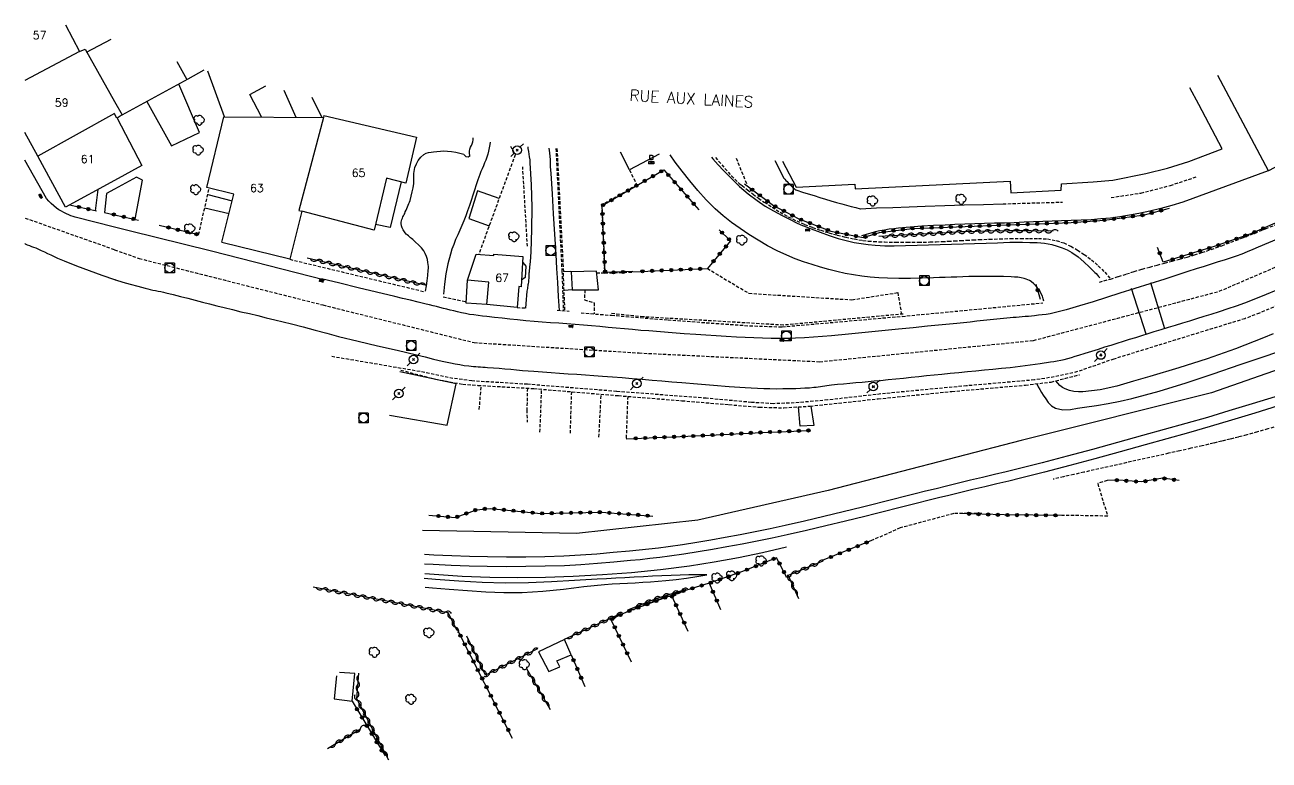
# Model space of a CAD drawing. Header units: millimetres. Extents: x 254999 to 256000, y 142999 to 144000.
# Drawn here: x 255000 to 255194.3, y 143001.5 to 143116.4 of the extents above; entities that cross this region are included whole.
import ezdxf
from ezdxf.enums import TextEntityAlignment as Align

# ---------------------------------------------------------------- set-up
doc = ezdxf.new("R2010")
doc.units = ezdxf.units.MM
doc.linetypes.add('DASHED', pattern=[0.75, 0.5, -0.25])
doc.layers.get('0').update_dxf_attribs({"linetype": 'CONTINUOUS'})
for name, color, linetype in [('W0001', 6, 'DASHED'), ('W0014', 7, 'CONTINUOUS'), ('W0017', 7, 'CONTINUOUS'), ('W0020', 2, 'CONTINUOUS'), ('W0101', 7, 'CONTINUOUS'), ('W0104', 1, 'CONTINUOUS'), ('W0105', 7, 'CONTINUOUS'), ('W0112', 1, 'DASHED'), ('W0211', 2, 'CONTINUOUS'), ('W0214', 2, 'CONTINUOUS'), ('W0300', 7, 'CONTINUOUS'), ('W0310', 3, 'CONTINUOUS'), ('W0323', 7, 'CONTINUOUS'), ('W0333', 7, 'CONTINUOUS'), ('W0401', 7, 'CONTINUOUS'), ('W0420', 7, 'CONTINUOUS'), ('W0438', 7, 'CONTINUOUS'), ('W0473', 7, 'CONTINUOUS'), ('W0700', 7, 'CONTINUOUS'), ('W0989', 7, 'CONTINUOUS'), ('W0991', 7, 'CONTINUOUS'), ('W1102', 7, 'CONTINUOUS')]:
    doc.layers.add(name, color=color, linetype=linetype)
doc.styles.get("Standard").update_dxf_attribs({"font": 'romans.shx', "width": 0.85})

# ---------------------------------------------------------------- blocks, each defined once
blk = doc.blocks.new('T401')
for p, q in [((-0.3, 0.3), (0, 0.3)), ((-0.3, -0.25), (-0.3, 0.3)), ((-0.3, 0.15), (0, 0.15)), ((-0.3, 0), (0, 0)), ((0, 0.3), (0, -0.25)), ((-0.3, -0.15), (0, -0.15)), ((-0.3, -0.25), (-0.3, -0.3)), ((-0.3, -0.3), (0, -0.3)), ((0, -0.3), (0, -0.25))]:
    blk.add_line(p, q)
blk = doc.blocks.new('T420')
for p, q in [((0.75, 0.75), (-0.75, 0.75)), ((-0.75, 0.75), (-0.75, -0.75)), ((0.75, 0.75), (0.75, -0.75)), ((0.75, -0.75), (-0.75, -0.75))]:
    blk.add_line(p, q)
blk.add_ellipse((0, 0), major_axis=(-0.53, 0.53), ratio=1, start_param=3.926991, end_param=10.210176)
blk = doc.blocks.new('T473')
for p, q in [((-0.166667, 0.166667), (0.166667, -0.166667)), ((-0.166667, -0.166667), (0.166667, 0.166667)), ((0.500001, 0.500001), (1.000002, 1.000002)), ((-1.000002, -1.000002), (-0.500001, -0.500001))]:
    blk.add_line(p, q)
blk.add_ellipse((0, 0), major_axis=(0.471405, 0.471405), ratio=1, start_param=5.4977871438, end_param=11.780972451)
blk = doc.blocks.new('T300')
for p, q in [((-0.8, 0.51), (-0.86, 0.34)), ((-0.86, 0.34), (-0.86, 0.17)), ((-0.86, 0.17), (-0.74, 0.06)), ((-0.69, 0.63), (-0.8, 0.51)), ((-0.8, -0.06), (-0.74, 0.06)), ((-0.74, 0.06), (-0.69, 0.11)), ((-0.57, 0.69), (-0.69, 0.63)), ((-0.46, 0.69), (-0.57, 0.69)), ((-0.29, 0.63), (-0.46, 0.69)), ((-0.29, 0.63), (-0.17, 0.74)), ((-0.23, 0.57), (-0.29, 0.63)), ((-0.17, 0.74), (-0.06, 0.8)), ((-0.06, 0.8), (0.06, 0.8)), ((0.06, 0.8), (0.23, 0.74)), ((0.23, 0.74), (0.34, 0.63)), ((0.34, 0.63), (0.4, 0.51)), ((0.46, 0.46), (0.34, 0.46)), ((0.4, 0.51), (0.4, 0.46)), ((0.57, 0.4), (0.46, 0.46)), ((0.57, 0.4), (0.69, 0.29)), ((0.69, 0.29), (0.74, 0.17)), ((0.74, 0.06), (0.69, -0.17)), ((0.74, 0.17), (0.74, 0.06)), ((-0.8, -0.17), (-0.8, -0.06)), ((-0.8, -0.23), (-0.8, -0.17)), ((-0.74, -0.34), (-0.8, -0.23)), ((-0.69, -0.4), (-0.74, -0.34)), ((-0.51, -0.46), (-0.69, -0.4)), ((-0.4, -0.46), (-0.51, -0.46)), ((-0.4, -0.46), (-0.34, -0.46)), ((-0.34, -0.46), (-0.34, -0.4)), ((-0.34, -0.51), (-0.34, -0.46)), ((-0.29, -0.63), (-0.34, -0.51)), ((-0.17, -0.74), (-0.29, -0.63)), ((-0.06, -0.8), (-0.17, -0.74)), ((0.06, -0.8), (-0.06, -0.8)), ((0.17, -0.74), (0.06, -0.8)), ((0.23, -0.69), (0.17, -0.74)), ((0.29, -0.46), (0.23, -0.46)), ((0.29, -0.63), (0.23, -0.69)), ((0.46, -0.4), (0.29, -0.46)), ((0.34, -0.51), (0.29, -0.63)), ((0.34, -0.51), (0.34, -0.46)), ((0.57, -0.34), (0.46, -0.4)), ((0.63, -0.29), (0.57, -0.34)), ((0.69, -0.17), (0.63, -0.29))]:
    blk.add_line(p, q)
blk = doc.blocks.new('T438')
for p, q in [((-0.4, 0.2), (0.4, 0.2)), ((-0.4, -0.2), (-0.4, 0.2)), ((0.15, 1.1), (-0.3, 1.1)), ((-0.3, 1.1), (-0.3, 0.5)), ((-0.3, 0.5), (0.15, 0.5)), ((0.3, 0.65), (0.3, 0.95)), ((0.4, 0.2), (0.4, -0.2))]:
    blk.add_line(p, q)
at = {"flags": 128}
for points in [[(-0.4, -0.2), (0.4, 0.2)], [(0.4, -0.2), (-0.4, -0.2)]]:
    blk.add_lwpolyline(points, dxfattribs=at)
for centre, major_axis, start_param, end_param in [((0.15, 0.95), (0.106, -0.106), 0.785398, 2.356194), ((0.15, 0.65), (0.106, 0.106), 3.926991, 5.497787)]:
    blk.add_ellipse(centre, major_axis=major_axis, ratio=1, start_param=start_param, end_param=end_param)
blk = doc.blocks.new('t310o')
at = {"color": 0, "linetype": 'Continuous'}
for centre, start, end in [((-0.5, 0.38), 216.8699, 323.1304), ((0.5, -0.37), 36.8699, 143.1303)]:
    blk.add_arc(centre, 0.625, start, end, dxfattribs=at)
blk = doc.blocks.new('t323o')
at = {"color": 0, "linetype": 'Continuous'}
for radius in [0.25, 0.15]:
    blk.add_circle((0, 0), radius, dxfattribs=at)

msp = doc.modelspace()

# ---------------------------------------------------------------- linework, layer by layer
at = {"layer": 'W0001'}
for points in [[(255014, 143081.27), (255017.84, 143079.91), (255046.55, 143072.65), (255070.17, 143066.77), (255095.92, 143065.15), (255124.13, 143063.78), (255157.52, 143067.1), (255186.56, 143074.79), (255216.7, 143087.74), (255239.77, 143097.88)], [(255014, 143081.27), (255000, 143086.21)]]:
    msp.add_lwpolyline(points, dxfattribs=at)
at = {"layer": 'W0014'}
for points in [[(255236.61, 143100.23), (255225.03, 143095.36), (255214.53, 143090.96), (255201.33, 143085.3), (255192.65, 143081.67)], [(255003.37, 143089.27), (255000, 143095.26)], [(255007.86, 143086.37), (255007.52, 143086.47), (255007.17, 143086.6), (255006.84, 143086.73), (255006.5, 143086.88), (255006.1, 143087.08), (255005.7, 143087.3), (255005.31, 143087.53), (255004.93, 143087.79), (255004.51, 143088.12), (255004.11, 143088.48), (255003.73, 143088.86), (255003.37, 143089.27)], [(255014, 143084.82), (255007.87, 143086.37)], [(255046.85, 143076.52), (255029.16, 143081.05), (255016.28, 143084.24), (255014, 143084.82)], [(255000, 143082.23), (255000.04, 143082.21), (255000.37, 143082.06), (255000.7, 143081.93), (255001.03, 143081.8), (255001.36, 143081.68), (255001.69, 143081.55), (255002.02, 143081.42), (255002.53, 143081.18), (255003.04, 143080.94), (255003.55, 143080.7), (255004.06, 143080.46), (255004.57, 143080.22), (255005.08, 143079.98), (255005.6, 143079.75), (255006.12, 143079.53), (255008.07, 143078.75), (255010.03, 143078.01), (255012.01, 143077.31), (255014, 143076.64)], [(255192.65, 143081.67), (255191.79, 143081.3), (255190.92, 143080.94), (255190.05, 143080.6), (255189.17, 143080.27), (255188.25, 143079.96), (255187.32, 143079.66), (255186.38, 143079.37), (255185.45, 143079.08), (255184.19, 143078.67), (255182.92, 143078.27), (255181.65, 143077.86), (255180.38, 143077.45), (255178.04, 143076.7), (255175.7, 143075.96), (255173.35, 143075.21), (255171.01, 143074.47), (255168.92, 143073.82), (255166.83, 143073.16), (255164.74, 143072.51), (255162.63, 143071.9), (255162.01, 143071.73), (255161.39, 143071.56), (255160.77, 143071.4), (255160.14, 143071.27), (255159.53, 143071.17), (255158.91, 143071.1), (255158.29, 143071.03), (255157.68, 143070.97), (255157.2, 143070.92), (255156.73, 143070.87), (255156.25, 143070.83), (255155.78, 143070.79), (255155.3, 143070.75), (255154.83, 143070.71), (255154.35, 143070.67), (255153.88, 143070.62), (255152.84, 143070.52), (255151.8, 143070.41), (255150.75, 143070.31), (255149.71, 143070.2), (255148.67, 143070.09), (255147.63, 143069.98), (255146.59, 143069.87), (255145.55, 143069.77), (255143.27, 143069.54), (255141, 143069.31), (255138.72, 143069.09), (255136.45, 143068.87), (255133.84, 143068.61), (255131.23, 143068.34), (255128.62, 143068.08), (255126.01, 143067.85), (255124.6, 143067.73), (255123.18, 143067.61), (255121.77, 143067.52), (255120.35, 143067.45), (255119.4, 143067.42), (255118.46, 143067.41), (255117.51, 143067.41), (255116.56, 143067.42), (255115.21, 143067.45), (255113.85, 143067.5), (255112.49, 143067.56), (255111.13, 143067.62), (255109.54, 143067.71), (255107.95, 143067.8), (255106.37, 143067.91), (255104.78, 143068.02), (255102.95, 143068.15), (255101.12, 143068.29), (255099.29, 143068.43), (255097.46, 143068.58), (255096.18, 143068.68), (255094.9, 143068.8), (255093.63, 143068.91), (255092.35, 143069.03), (255091.08, 143069.15), (255089.8, 143069.26), (255088.52, 143069.37), (255087.25, 143069.48), (255085.96, 143069.59), (255084.67, 143069.69), (255083.38, 143069.78), (255082.1, 143069.88), (255080.81, 143069.97), (255079.52, 143070.08), (255078.23, 143070.18), (255076.95, 143070.3), (255075.74, 143070.43), (255074.54, 143070.56), (255073.34, 143070.7), (255072.14, 143070.85), (255071.46, 143070.92), (255070.78, 143071), (255070.1, 143071.08), (255069.42, 143071.18), (255068.81, 143071.3), (255068.2, 143071.44), (255067.59, 143071.58), (255066.98, 143071.72), (255066.44, 143071.85), (255065.9, 143071.98), (255065.37, 143072.12), (255064.83, 143072.25), (255064.29, 143072.39), (255063.75, 143072.52), (255063.21, 143072.66), (255062.67, 143072.79), (255061.45, 143073.08), (255060.23, 143073.38), (255059, 143073.67), (255057.78, 143073.97), (255054.91, 143074.66), (255052.05, 143075.35), (255049.18, 143076.04), (255046.31, 143076.73)], [(255014, 143076.64), (255014.04, 143076.63), (255014.07, 143076.61), (255014.11, 143076.6), (255014.15, 143076.59), (255015.3, 143076.23), (255016.46, 143075.89), (255017.62, 143075.57), (255018.78, 143075.27), (255019.19, 143075.17), (255019.59, 143075.07), (255020, 143074.98), (255020.41, 143074.9), (255020.81, 143074.81), (255021.22, 143074.73), (255021.63, 143074.64), (255022.03, 143074.55), (255023.17, 143074.27), (255024.31, 143073.99), (255025.45, 143073.7), (255026.58, 143073.4), (255027.72, 143073.11), (255028.85, 143072.82), (255029.99, 143072.53), (255031.12, 143072.24), (255032.44, 143071.92), (255033.75, 143071.6), (255035.07, 143071.29), (255036.39, 143070.98), (255037.7, 143070.66), (255039.02, 143070.35), (255040.33, 143070.02), (255041.65, 143069.69), (255043.49, 143069.22), (255045.32, 143068.73), (255047.16, 143068.24), (255048.99, 143067.73)], [(255048.99, 143067.73), (255052.03, 143067), (255055.08, 143066.28), (255058.13, 143065.56), (255061.18, 143064.84), (255062.51, 143064.52), (255063.84, 143064.19), (255065.16, 143063.87), (255066.5, 143063.59), (255067.2, 143063.45), (255067.91, 143063.33), (255068.61, 143063.21), (255069.32, 143063.12), (255069.69, 143063.08), (255070.06, 143063.05), (255070.42, 143063.02), (255070.79, 143063), (255071.16, 143062.98), (255071.53, 143062.95), (255071.89, 143062.93), (255072.26, 143062.9), (255073.17, 143062.83), (255074.07, 143062.75), (255074.98, 143062.67), (255075.89, 143062.59), (255076.79, 143062.51), (255077.7, 143062.43), (255078.61, 143062.35), (255079.51, 143062.28), (255080.85, 143062.18), (255082.19, 143062.09), (255083.52, 143062), (255084.86, 143061.91), (255086.2, 143061.82), (255087.54, 143061.73), (255088.87, 143061.64), (255090.21, 143061.54), (255091.76, 143061.42), (255093.31, 143061.29), (255094.85, 143061.16), (255096.4, 143061.03), (255097.95, 143060.9), (255099.5, 143060.77), (255101.04, 143060.64), (255102.59, 143060.51), (255105.07, 143060.31), (255107.54, 143060.11), (255110.02, 143059.92), (255112.5, 143059.76), (255113.46, 143059.7), (255114.42, 143059.64), (255115.39, 143059.6), (255116.35, 143059.57), (255117.37, 143059.56), (255118.39, 143059.57), (255119.41, 143059.59), (255120.43, 143059.62), (255121.13, 143059.65), (255121.83, 143059.68), (255122.54, 143059.72), (255123.24, 143059.78), (255123.58, 143059.82), (255123.92, 143059.86), (255124.26, 143059.91), (255124.6, 143059.96), (255124.94, 143060.01), (255125.28, 143060.06), (255125.62, 143060.11), (255125.96, 143060.15), (255126.91, 143060.26), (255127.87, 143060.35), (255128.83, 143060.44), (255129.79, 143060.52), (255130.75, 143060.6), (255131.7, 143060.69), (255132.66, 143060.77), (255133.62, 143060.86), (255134.82, 143060.98), (255136.02, 143061.11), (255137.22, 143061.23), (255138.41, 143061.36), (255139.61, 143061.49), (255140.81, 143061.62), (255142.01, 143061.74), (255143.21, 143061.86), (255144.54, 143062), (255145.87, 143062.12), (255147.21, 143062.24), (255148.54, 143062.37), (255149.87, 143062.49), (255151.2, 143062.62), (255152.54, 143062.76), (255153.87, 143062.9), (255155.45, 143063.09), (255157.02, 143063.29), (255158.6, 143063.51), (255160.17, 143063.75), (255160.71, 143063.83), (255161.25, 143063.92), (255161.79, 143064.02), (255162.33, 143064.14), (255162.9, 143064.29), (255163.47, 143064.45), (255164.04, 143064.63), (255164.61, 143064.81), (255165.63, 143065.12), (255166.65, 143065.44), (255167.67, 143065.76), (255168.69, 143066.08), (255169.65, 143066.38), (255170.61, 143066.68), (255171.58, 143066.98), (255172.54, 143067.28), (255173.5, 143067.58), (255174.46, 143067.88), (255175.43, 143068.18), (255176.39, 143068.48), (255177.5, 143068.82), (255178.62, 143069.17), (255179.73, 143069.51), (255180.84, 143069.85), (255181.96, 143070.19), (255183.07, 143070.53), (255184.18, 143070.88), (255185.29, 143071.23), (255186.61, 143071.65), (255187.92, 143072.07), (255189.24, 143072.5), (255190.54, 143072.97), (255193.31, 143074.05), (255196.06, 143075.2)]]:
    msp.add_lwpolyline(points, dxfattribs=at)
at = {"layer": 'W0017'}
for points in [[(255062.55, 143074.82), (255062.72, 143075.62), (255062.85, 143076.43), (255062.94, 143077.24), (255063.01, 143078.06), (255063.02, 143078.37), (255063.02, 143078.68), (255063.01, 143078.99), (255062.96, 143079.3), (255062.86, 143079.77), (255062.72, 143080.22), (255062.54, 143080.67), (255062.31, 143081.09), (255061.93, 143081.59), (255061.49, 143082.03), (255061.02, 143082.45), (255060.57, 143082.87), (255060.41, 143083.02), (255060.24, 143083.16), (255060.07, 143083.3), (255059.9, 143083.44), (255059.73, 143083.58), (255059.56, 143083.73), (255059.41, 143083.9), (255059.27, 143084.08), (255059.09, 143084.37), (255058.92, 143084.68), (255058.8, 143085.02), (255058.75, 143085.37), (255058.76, 143085.59), (255058.8, 143085.8), (255058.87, 143086.01), (255058.96, 143086.21), (255059.05, 143086.4), (255059.14, 143086.58), (255059.23, 143086.77), (255059.32, 143086.96), (255059.42, 143087.22), (255059.53, 143087.47), (255059.64, 143087.72), (255059.75, 143087.97), (255059.86, 143088.22), (255059.97, 143088.48), (255060.07, 143088.73), (255060.16, 143088.99), (255060.34, 143089.64), (255060.5, 143090.3), (255060.62, 143090.96), (255060.73, 143091.63), (255060.76, 143091.94), (255060.77, 143092.25), (255060.77, 143092.56), (255060.76, 143092.87), (255060.77, 143093.19), (255060.79, 143093.5), (255060.84, 143093.82), (255060.92, 143094.13), (255061.15, 143094.69), (255061.44, 143095.24), (255061.82, 143095.74), (255062.29, 143096.15), (255062.65, 143096.35), (255063.04, 143096.46), (255063.44, 143096.52), (255063.82, 143096.58), (255064.36, 143096.65), (255064.91, 143096.69), (255065.46, 143096.71), (255066, 143096.69), (255066.65, 143096.62), (255067.29, 143096.5), (255067.92, 143096.36), (255068.55, 143096.23), (255068.62, 143096.1), (255068.86, 143095.86), (255069.25, 143095.78), (255069.53, 143096), (255069.53, 143096.01), (255069.53, 143096.01), (255069.53, 143096.01), (255069.53, 143096.01), (255069.53, 143096.01), (255069.53, 143096.01), (255069.53, 143096.01), (255069.52, 143096.01), (255069.43, 143096.34), (255069.44, 143096.68), (255069.51, 143097), (255069.62, 143097.31), (255069.74, 143097.57), (255069.87, 143097.84), (255069.97, 143098.13), (255070.01, 143098.43), (255070, 143098.76)], [(255072.65, 143098.1), (255072.61, 143097.71), (255072.42, 143096.69), (255072.31, 143096.21), (255072.16, 143095.74), (255071.99, 143095.28), (255071.8, 143094.83), (255071.61, 143094.38), (255071.42, 143093.94), (255071.23, 143093.48), (255071.06, 143093.03), (255070.77, 143092.22), (255070.5, 143091.41), (255070.23, 143090.6), (255069.96, 143089.79), (255069.69, 143088.98), (255069.42, 143088.17), (255069.14, 143087.36), (255068.85, 143086.56), (255068.56, 143085.81), (255068.25, 143085.07), (255067.92, 143084.34), (255067.6, 143083.6), (255067.28, 143082.86), (255066.98, 143082.12), (255066.7, 143081.36), (255066.46, 143080.59), (255066.06, 143079.05), (255065.75, 143077.49), (255065.52, 143075.91), (255065.37, 143074.33)], [(255078.26, 143072.17), (255078.29, 143072.83), (255078.34, 143073.49), (255078.4, 143074.15), (255078.47, 143074.81), (255078.5, 143075.01), (255078.53, 143075.21), (255078.56, 143075.42), (255078.6, 143075.62), (255078.63, 143075.82), (255078.66, 143076.02), (255078.69, 143076.23), (255078.71, 143076.43), (255078.73, 143076.6), (255078.74, 143076.78), (255078.75, 143076.95), (255078.76, 143077.12), (255078.77, 143077.3), (255078.77, 143077.47), (255078.78, 143077.65), (255078.8, 143077.82), (255078.87, 143078.6), (255078.95, 143079.37), (255079.03, 143080.15), (255079.08, 143080.93), (255079.19, 143084.42), (255079.22, 143087.91), (255079.15, 143091.4), (255078.94, 143094.88), (255078.9, 143095.33), (255078.84, 143095.77), (255078.78, 143096.21), (255078.71, 143096.64), (255078.63, 143097.08), (255078.59, 143097.33)], [(255083.5, 143071.8), (255083.37, 143073.98), (255083.24, 143076.17), (255083.11, 143078.35), (255082.98, 143080.54), (255082.79, 143083.7), (255082.59, 143086.87), (255082.39, 143090.03), (255082.18, 143093.2), (255082.12, 143094.27), (255082.07, 143095.34), (255081.99, 143096.41), (255081.91, 143097.14)], [(255159.15, 143073.23), (255159.05, 143073.62), (255158.92, 143074.01), (255158.75, 143074.38), (255158.56, 143074.73), (255158.27, 143075.16), (255157.95, 143075.57), (255157.59, 143075.95), (255157.19, 143076.29), (255156.93, 143076.45), (255156.66, 143076.59), (255156.38, 143076.7), (255156.1, 143076.79), (255155.59, 143076.9), (255155.08, 143076.97), (255154.56, 143077), (255154.05, 143077.04), (255152.85, 143077.09), (255151.64, 143077.11), (255150.44, 143077.11), (255149.24, 143077.1), (255148.33, 143077.09), (255147.41, 143077.07), (255146.49, 143077.04), (255145.58, 143077.01), (255144.66, 143076.98), (255143.75, 143076.95), (255142.83, 143076.92), (255141.92, 143076.9), (255140.12, 143076.85), (255138.31, 143076.8), (255136.51, 143076.77), (255134.71, 143076.81), (255133.38, 143076.88), (255132.05, 143076.99), (255130.73, 143077.13), (255129.41, 143077.33), (255128.12, 143077.57), (255126.83, 143077.86), (255125.56, 143078.18), (255124.29, 143078.54), (255122.95, 143078.95), (255121.63, 143079.39), (255120.31, 143079.87), (255119.02, 143080.41), (255117.49, 143081.13), (255115.99, 143081.91), (255114.53, 143082.75), (255113.09, 143083.64), (255111.71, 143084.57), (255110.35, 143085.55), (255109.04, 143086.58), (255107.79, 143087.69), (255106.41, 143089.07), (255105.11, 143090.52), (255103.87, 143092.02), (255102.67, 143093.55), (255101.59, 143094.96), (255100.77, 143096.1)], [(255107.25, 143095.75), (255107.45, 143095.5), (255108.27, 143094.56), (255109.12, 143093.64), (255110.36, 143092.39), (255111.64, 143091.18), (255112.97, 143090.03), (255114.37, 143088.95), (255115.63, 143088.1), (255116.93, 143087.33), (255118.26, 143086.61), (255119.61, 143085.93), (255120.4, 143085.54), (255121.2, 143085.19), (255122.02, 143084.85), (255122.83, 143084.53), (255124.22, 143084.01), (255125.62, 143083.5), (255127.04, 143083.04), (255128.48, 143082.65), (255129.55, 143082.42), (255130.64, 143082.24), (255131.73, 143082.09), (255132.82, 143081.98), (255133.56, 143081.92), (255134.3, 143081.88), (255135.04, 143081.87), (255135.78, 143081.87)], [(255117.12, 143095.2), (255118.54, 143092.48)], [(255194.2, 143093.61), (255180.86, 143088.69)], [(255017.23, 143086.03), (255018.36, 143092.14), (255017.45, 143092.61), (255014, 143090.73)], [(255118.54, 143092.48), (255118.71, 143092.29), (255118.87, 143092.11), (255119.04, 143091.93), (255119.22, 143091.75), (255119.41, 143091.55), (255119.6, 143091.35), (255119.79, 143091.15), (255120, 143090.97), (255120.13, 143090.86), (255120.27, 143090.76), (255120.41, 143090.66), (255120.55, 143090.57)], [(255011.05, 143087.38), (255011.42, 143090.71)], [(255014, 143090.73), (255012.76, 143090.06), (255012.46, 143087.1)], [(255120.55, 143090.57), (255121.45, 143090.29), (255122.36, 143090.01), (255123.27, 143089.74), (255124.18, 143089.46), (255125.03, 143089.2), (255125.89, 143088.93), (255126.75, 143088.68), (255127.61, 143088.43), (255128.33, 143088.23), (255129.04, 143088.04), (255129.76, 143087.86), (255130.48, 143087.69)], [(255130.49, 143087.69), (255133.03, 143087.8), (255135.56, 143087.89), (255138.1, 143087.99), (255140.63, 143088.08), (255143.67, 143088.18), (255146.7, 143088.27), (255149.74, 143088.36), (255152.78, 143088.45)], [(255180.86, 143088.7), (255179.16, 143088.19), (255177.44, 143087.72), (255175.71, 143087.3), (255173.98, 143086.93), (255172.51, 143086.66), (255171.03, 143086.43), (255169.55, 143086.23), (255168.06, 143086.08), (255166.52, 143085.97), (255164.97, 143085.9), (255163.43, 143085.86), (255161.89, 143085.81), (255160.43, 143085.75), (255158.98, 143085.68), (255157.52, 143085.62), (255156.07, 143085.56), (255154.52, 143085.5), (255152.98, 143085.45), (255151.44, 143085.41), (255149.9, 143085.36), (255148.35, 143085.31), (255146.81, 143085.26), (255145.27, 143085.2), (255143.72, 143085.13), (255141.9, 143085.04), (255140.07, 143084.94), (255138.25, 143084.82), (255136.43, 143084.65), (255135.7, 143084.56), (255134.98, 143084.47), (255134.26, 143084.35), (255133.55, 143084.21), (255132.82, 143084.05), (255132.11, 143083.87), (255131.4, 143083.66), (255130.69, 143083.43)], [(255135.77, 143081.87), (255151.9, 143082.37)], [(255151.9, 143082.37), (255152.87, 143082.43), (255153.85, 143082.47), (255154.82, 143082.48), (255155.8, 143082.46), (255156.95, 143082.43), (255158.11, 143082.39), (255159.26, 143082.29), (255160.41, 143082.09), (255161.22, 143081.86), (255162.02, 143081.58), (255162.79, 143081.24), (255163.53, 143080.83), (255164.51, 143080.15), (255165.42, 143079.38), (255166.28, 143078.57), (255167.12, 143077.74), (255167.32, 143077.54), (255167.51, 143077.32), (255167.7, 143077.11), (255167.88, 143076.88)]]:
    msp.add_lwpolyline(points, dxfattribs=at)
at = {"layer": 'W0020'}
for points in [[(255175.82, 143076.18), (255177.99, 143068.98)], [(255175.12, 143068.08), (255172.85, 143075.23)]]:
    msp.add_lwpolyline(points, dxfattribs=at)
at = {"layer": 'W0101'}
for points in [[(255006.34, 143116.41), (255008.55, 143112.24)], [(255008.55, 143112.24), (255009.39, 143112.59), (255014, 143104.45)], [(255208.95, 143101.37), (255194.22, 143093.61), (255186.34, 143108.48)], [(255118.33, 143095.13), (255120.48, 143091.07), (255129.64, 143091.53), (255129.67, 143090.81), (255153.89, 143092.01), (255154.01, 143090.17), (255161.86, 143090.58), (255161.89, 143091.57), (255166.85, 143091.88), (255169.95, 143092.15), (255175.1, 143093.19), (255178.49, 143094.03), (255181.82, 143095.07), (255186.98, 143097.05), (255183.38, 143103.97), (255183.37, 143103.98), (255181.95, 143106.57)], [(255014, 143104.45), (255015.2, 143102.34), (255014.39, 143101.86)], [(255014.39, 143101.86), (255014.4, 143101.86), (255018.27, 143094.45), (255014, 143092.12)], [(255030.75, 143082.44), (255032.66, 143089.96), (255028.42, 143091), (255031.05, 143102.06), (255046.63, 143101.96)], [(255046.71, 143102.24), (255046.63, 143101.96)], [(255046.71, 143102.24), (255061.16, 143098.87), (255059.5, 143091.7), (255056.49, 143092.46), (255054.54, 143084.34)], [(255002, 143095.92), (255000, 143099.62)], [(255006.32, 143087.92), (255002.06, 143095.8), (255002.06, 143095.8), (255002, 143095.92)], [(255014, 143092.12), (255006.32, 143087.92)], [(255043.28, 143087.28), (255041.37, 143079.79)], [(255054.54, 143084.34), (255043.28, 143087.28)], [(255041.36, 143079.79), (255030.75, 143082.43)], [(255072.17, 143072.71), (255072.48, 143076.21), (255069.15, 143076.51), (255070.46, 143080.59), (255073.24, 143080.39), (255073.24, 143080.61), (255077.8, 143080.23), (255077.54, 143075.48), (255077.15, 143075.51), (255076.88, 143072.24)], [(255076.88, 143072.24), (255072.17, 143072.7)]]:
    msp.add_lwpolyline(points, dxfattribs=at)
at = {"layer": 'W0104'}
for points in [[(255009.63, 143112.17), (255013.49, 143114.2)], [(255027.94, 143109.33), (255025.44, 143107.93), (255025.44, 143107.93), (255015.12, 143102.29)], [(255023.75, 143110.67), (255025.3, 143107.86)], [(255031.18, 143102.06), (255028.57, 143109.18)], [(255019.03, 143104.43), (255022.89, 143097.49), (255027.26, 143099.58), (255024.05, 143107.17)], [(255036.96, 143102.02), (255035.11, 143105.51), (255037.64, 143106.9)], [(255040.42, 143106.2), (255042.33, 143101.98)], [(255044.84, 143105.09), (255046.4, 143101.96)], [(255094.45, 143093.76), (255093.02, 143096.53)], [(255099.05, 143096.2), (255094.45, 143093.76)], [(255058.75, 143091.87), (255057.03, 143084.74), (255054.75, 143085.23)], [(255074.06, 143089.28), (255070.68, 143090.48), (255069.35, 143086.16), (255072.51, 143085.02)], [(255077.75, 143079.28), (255078.26, 143078.72), (255078.12, 143076.94), (255077.59, 143076.5)], [(255072.17, 143072.71), (255068.94, 143072.94), (255069.15, 143076.51)], [(255056.95, 143055.44), (255065.97, 143053.89), (255067.38, 143060.34), (255058.56, 143062.2)], [(255122.77, 143056.86), (255123.23, 143053.79), (255121.1, 143053.69), (255120.84, 143056.73)], [(255048.68, 143014.71), (255048.29, 143011.12), (255051.1, 143010.76), (255051.51, 143015.04), (255049.15, 143015.22)]]:
    msp.add_lwpolyline(points, dxfattribs=at)
for points in [[(255089.26, 143077.94), (255085.32, 143077.83), (255085.48, 143075), (255089.57, 143075.02)], [(255085.33, 143017.98), (255084.27, 143020.37), (255080.23, 143018.46), (255081.82, 143015.39), (255083.56, 143016.08), (255083.09, 143017.03)]]:
    msp.add_lwpolyline(points, close=True, dxfattribs=at)
at = {"layer": 'W0105'}
for points in [[(255028.56, 143089.89), (255032.39, 143088.9)], [(255028.09, 143087.84), (255031.89, 143086.93)], [(255084.1, 143077.86), (255085.25, 143077.91)], [(255085.48, 143075), (255084.22, 143074.92)]]:
    msp.add_lwpolyline(points, dxfattribs=at)
at = {"layer": 'W0112'}
for points in [[(255075.84, 143097.48), (255076.58, 143096.11), (255070.88, 143080.56)], [(255082.94, 143097.09), (255083.87, 143077.92)], [(255083.11, 143097.08), (255084.1, 143077.86)], [(255107.88, 143095.71), (255108.36, 143095.11), (255109.33, 143093.96), (255110.35, 143092.83), (255111.42, 143091.77), (255111.57, 143091.64), (255111.72, 143091.52), (255111.87, 143091.41), (255112.02, 143091.3), (255112.88, 143090.63), (255113.73, 143089.97), (255114.6, 143089.32), (255115.49, 143088.7), (255116.72, 143087.91), (255117.96, 143087.14), (255119.24, 143086.42), (255120.55, 143085.77), (255121.78, 143085.23), (255123.03, 143084.75), (255124.3, 143084.32), (255125.59, 143083.92), (255126.89, 143083.56), (255128.21, 143083.24), (255129.54, 143082.97), (255130.88, 143082.74), (255131.72, 143082.64), (255132.56, 143082.57), (255133.4, 143082.52), (255134.24, 143082.49), (255136.02, 143082.44), (255137.8, 143082.44), (255139.57, 143082.46), (255141.35, 143082.49), (255142.31, 143082.52), (255143.27, 143082.56), (255144.23, 143082.61), (255145.19, 143082.66), (255146.15, 143082.72), (255147.11, 143082.77), (255148.07, 143082.82), (255149.03, 143082.86), (255150.65, 143082.92), (255152.27, 143082.98), (255153.9, 143083.02), (255155.52, 143083.02), (255156.9, 143083.02), (255158.31, 143083.04), (255159.71, 143082.97), (255161.1, 143082.71), (255162.26, 143082.33), (255163.37, 143081.82), (255164.43, 143081.22), (255165.44, 143080.55), (255166.58, 143079.7), (255167.65, 143078.77), (255168.66, 143077.77), (255169.59, 143076.7)], [(255112.75, 143091.59), (255111.14, 143095.53)], [(255078.5, 143081.81), (255077.75, 143094.21)], [(255094.45, 143093.76), (255095.58, 143091.35), (255090.08, 143088.22), (255090.54, 143077.63), (255095.04, 143077.8)], [(255169.66, 143089.44), (255174.31, 143090.13), (255178.92, 143091.32), (255182.99, 143092.66)], [(255027.14, 143083.64), (255028.79, 143090.91)], [(255152.78, 143088.45), (255162.04, 143088.72)], [(255169.57, 143076.7), (255170.8, 143077.1), (255172.04, 143077.49), (255173.27, 143077.87), (255174.51, 143078.24), (255175.68, 143078.57), (255176.84, 143078.89), (255178.02, 143079.19), (255179.19, 143079.5), (255180.36, 143079.81), (255181.53, 143080.13), (255182.69, 143080.47), (255183.85, 143080.83), (255186.96, 143081.91), (255190.04, 143083.07), (255193.1, 143084.28), (255196.16, 143085.5)], [(255041.36, 143079.78), (255062.48, 143074.71)], [(255083.88, 143077.91), (255084.1, 143071.75)], [(255084.35, 143071.87), (255084.1, 143077.86)], [(255106.6, 143078.34), (255113.08, 143074.47), (255129.18, 143073.46), (255136.34, 143074.58), (255136.9, 143071.2)], [(255090.53, 143077.63), (255089.29, 143077.6)], [(255167.82, 143076.23), (255169.57, 143076.7)], [(255065.34, 143073.91), (255068.95, 143073.14)], [(255087.46, 143075.01), (255087.38, 143073.43), (255088.92, 143072.98), (255088.9, 143071.25)], [(255197.78, 143073.44), (255192.81, 143071.39), (255190.54, 143070.5), (255182.61, 143068.07), (255170.08, 143064.2), (255164.42, 143062.23), (255160.78, 143061.41), (255157.67, 143060.93), (255147.08, 143060.01), (255134.43, 143058.82), (255125.4, 143057.8), (255120.17, 143057.33), (255116.93, 143057.22), (255113.49, 143057.42), (255106.42, 143058.07), (255092.41, 143059.14), (255078.5, 143060.25), (255069.82, 143060.78), (255066.86, 143061.18), (255061.72, 143062.24), (255047.86, 143064.6)], [(255076.88, 143072.24), (255078.26, 143072.17)], [(255137.02, 143070.87), (255158.97, 143072.97)], [(255083.14, 143071.82), (255084.99, 143071.69)], [(255086.87, 143071.41), (255091.63, 143071.03)], [(255137.2, 143071.23), (255118.47, 143069.49), (255096.6, 143070.79), (255091.57, 143071.3)], [(255091.63, 143071.04), (255100.45, 143070.31), (255113.22, 143069.39), (255118.28, 143069.23), (255137.03, 143070.88)], [(255058.71, 143062.47), (255064.14, 143061.05), (255068.39, 143060.26), (255070.77, 143060.08), (255079.49, 143059.59), (255092.7, 143058.48), (255102.62, 143057.69), (255109.96, 143057.08), (255114.7, 143056.67), (255118.56, 143056.58), (255122.62, 143056.84), (255133.26, 143057.98), (255144.79, 143059.14), (255156.27, 143060.12), (255160.27, 143060.61), (255164.71, 143061.74)], [(255070.98, 143056.32), (255071.27, 143060.05)], [(255078.49, 143059.64), (255078.4, 143056.23), (255078.4, 143056.22), (255078.44, 143054.36)], [(255080.45, 143052.79), (255080.72, 143059.49)], [(255085.35, 143059.1), (255085.15, 143052.46)], [(255089.66, 143052), (255090.02, 143058.7)], [(255094.15, 143058.35), (255093.91, 143051.74)], [(255195.8, 143053.77), (255194.15, 143053.28), (255192.5, 143052.81), (255190.84, 143052.35), (255189.54, 143052.01), (255188.24, 143051.68), (255186.93, 143051.36), (255185.63, 143051.05), (255183.88, 143050.64), (255182.13, 143050.25), (255180.38, 143049.86), (255178.63, 143049.47), (255177.18, 143049.14), (255175.73, 143048.82), (255174.27, 143048.49), (255172.82, 143048.17), (255171.37, 143047.85), (255169.92, 143047.52), (255168.47, 143047.2), (255167.02, 143046.87), (255165.42, 143046.51), (255163.83, 143046.15), (255162.23, 143045.79), (255160.63, 143045.42)], [(255169.05, 143045.24), (255167.56, 143044.73), (255169.12, 143039.66), (255161.99, 143039.77)], [(255149.48, 143040.05), (255145.08, 143040.05), (255136.72, 143037.8), (255132.24, 143035.83)]]:
    msp.add_lwpolyline(points, dxfattribs=at)
at = {"layer": 'W0211'}
for points in [[(255194.96, 143068.13), (255193.47, 143067.49), (255189.1, 143065.79), (255184.68, 143064.24), (255180.21, 143062.81), (255175.72, 143061.49), (255173.16, 143060.73), (255170.57, 143059.97), (255167.93, 143059.37), (255165.24, 143059.09), (255164.55, 143059.09), (255163.85, 143059.14), (255163.16, 143059.28), (255162.5, 143059.52), (255162.07, 143059.76), (255161.67, 143060.06), (255161.32, 143060.41), (255161.03, 143060.81)], [(255062.5, 143028.57), (255063.69, 143028.46), (255064.97, 143028.34), (255066.26, 143028.24), (255069.11, 143028.04), (255071.97, 143027.85), (255074.83, 143027.73), (255077.69, 143027.73), (255079.3, 143027.8), (255080.91, 143027.92), (255082.52, 143028.07), (255084.12, 143028.26), (255085.72, 143028.45), (255087.32, 143028.64), (255088.92, 143028.81), (255090.52, 143028.96), (255091.72, 143029.05), (255092.92, 143029.12), (255094.12, 143029.19), (255095.32, 143029.25), (255096.52, 143029.32), (255097.72, 143029.39), (255098.92, 143029.48), (255100.11, 143029.59), (255101.72, 143029.77), (255103.33, 143029.98), (255104.93, 143030.22), (255106.52, 143030.49)]]:
    msp.add_lwpolyline(points, dxfattribs=at)
at = {"layer": 'W0214'}
for points in [[(255158.07, 143060.34), (255158.27, 143059.87), (255158.51, 143059.42), (255158.77, 143058.98), (255159.05, 143058.55), (255159.44, 143058), (255159.85, 143057.43), (255160.35, 143056.91), (255160.96, 143056.53), (255162.12, 143056.27), (255163.3, 143056.32), (255164.43, 143056.52), (255165.52, 143056.69), (255167.37, 143056.93), (255169.21, 143057.23), (255171.05, 143057.6), (255172.87, 143058.02), (255177.15, 143059.18), (255181.39, 143060.5), (255185.59, 143061.91), (255189.79, 143063.33), (255193.86, 143064.7), (255197.92, 143066.1)], [(255106.51, 143030.48), (255105.11, 143030.47), (255103.72, 143030.46), (255102.33, 143030.43), (255100.94, 143030.39), (255099.5, 143030.33), (255098.05, 143030.26), (255096.61, 143030.19), (255095.17, 143030.11), (255093.73, 143030.03), (255092.29, 143029.95), (255090.85, 143029.87), (255089.41, 143029.8), (255085.82, 143029.6), (255082.23, 143029.39), (255078.64, 143029.22), (255075.04, 143029.18), (255071.4, 143029.28), (255067.77, 143029.49), (255064.14, 143029.77), (255062.34, 143029.93)]]:
    msp.add_lwpolyline(points, dxfattribs=at)
at = {"layer": 'W0310'}
for points in [[(255160.59, 143084.17), (255157.18, 143084.21), (255153.76, 143084.21), (255150.35, 143084.16), (255146.93, 143084.08), (255146.22, 143084.05), (255145.5, 143084.02), (255144.79, 143083.98), (255144.07, 143083.93), (255143.36, 143083.89), (255142.64, 143083.84), (255141.93, 143083.8), (255141.21, 143083.76), (255139.26, 143083.65), (255137.31, 143083.55), (255135.35, 143083.46), (255133.4, 143083.36)], [(255062.73, 143075.67), (255044.11, 143079.96)], [(255124.61, 143032.62), (255119.22, 143030.39), (255120.81, 143026.79)], [(255067.52, 143021.79), (255066.11, 143024.55), (255045.01, 143028.56)], [(255103.23, 143028.19), (255098.7, 143026.8), (255094.1, 143024.95)], [(255093.15, 143024.45), (255084.22, 143020.4)], [(255080.07, 143018.91), (255071.96, 143014.8), (255069.01, 143020.92)], [(255078.35, 143015.86), (255082.03, 143009.44)], [(255056.83, 143001.53), (255051.87, 143011.1), (255052.15, 143015.11)], [(255047.24, 143003.33), (255052.43, 143006.42)]]:
    msp.add_lwpolyline(points, dxfattribs=at)
at = {"layer": 'W0323'}
for points in [[(255237.58, 143103.32), (255235.16, 143102.28), (255215.04, 143093.77), (255199.68, 143087.36), (255191.48, 143083.78), (255185.9, 143081.82), (255177.81, 143079.33)], [(255094.96, 143077.86), (255090.63, 143077.71), (255090.15, 143088.18), (255099.79, 143093.75), (255105.28, 143087.53)], [(255112.38, 143091.57), (255116.9, 143088.21), (255120.89, 143086.11), (255125.89, 143084.18), (255130.95, 143083.18), (255133.47, 143083.97), (255138.57, 143084.62), (255151.01, 143085.06), (255163.41, 143085.54), (255168.65, 143085.92), (255174.86, 143086.72), (255178.8, 143087.77)], [(255006.98, 143088.29), (255011.16, 143087.35)], [(255012.42, 143087.11), (255014, 143086.75)], [(255014, 143086.75), (255017.74, 143085.91)], [(255020.98, 143085.1), (255027.12, 143083.64)], [(255108.43, 143084.4), (255110.23, 143082.67), (255106.6, 143078.34)], [(255177.8, 143079.34), (255176.92, 143081.61)], [(255094.97, 143077.85), (255106.6, 143078.34)], [(255158.62, 143073.52), (255157.95, 143075.83)], [(255093.91, 143051.74), (255105.94, 143052.24), (255114.07, 143052.69), (255122.52, 143053.05)], [(255180.31, 143045.23), (255177.75, 143045.56), (255174.36, 143045), (255170.8, 143045.27), (255169.05, 143045.24)], [(255063.08, 143039.82), (255067.21, 143039.42), (255070.53, 143040.65), (255072.65, 143040.85), (255075.36, 143040.59), (255080.59, 143040.07), (255087.6, 143040.22), (255090.05, 143040.27), (255098.08, 143039.67)], [(255161.98, 143039.77), (255152.95, 143039.83), (255145.96, 143040.07)], [(255132.24, 143035.84), (255124.52, 143032.7)], [(255118.97, 143030.17), (255117.37, 143033.15), (255112.08, 143031), (255106.88, 143029.16), (255102.49, 143027.85), (255094.07, 143024.7), (255091.54, 143023.51), (255094.71, 143016.87)], [(255106.87, 143029.16), (255108.67, 143025.08)], [(255103.62, 143021.65), (255100.99, 143027.29)], [(255076.18, 143004.91), (255067.45, 143022.11)], [(255085.33, 143017.98), (255087.46, 143013.02)], [(255051.11, 143010.76), (255056.25, 143002.18)]]:
    msp.add_lwpolyline(points, dxfattribs=at)
at = {"layer": 'W0333'}
for points in [[(255253.12, 143085.67), (255237.49, 143078.23), (255214.21, 143069.04), (255185.36, 143058.92), (255155.6, 143051.48), (255125.44, 143043.66), (255105.12, 143039.04), (255086.14, 143036.94), (255062.1, 143037.42)], [(255062.45, 143030.67), (255068.29, 143030.29), (255072.63, 143030.12), (255076.97, 143030.07), (255081.31, 143030.13), (255085.64, 143030.28), (255090.2, 143030.53), (255094.75, 143030.87), (255099.29, 143031.33), (255103.82, 143031.91), (255107.64, 143032.5), (255111.44, 143033.19), (255115.22, 143033.99), (255118.98, 143034.88)]]:
    msp.add_lwpolyline(points, dxfattribs=at)
at = {"layer": 'W0700'}
for points in [[(255195.3, 143058.3), (255191.68, 143057.18), (255188.05, 143056.08), (255184.69, 143055.08), (255181.33, 143054.12), (255177.96, 143053.17), (255174.58, 143052.23), (255170.66, 143051.14), (255166.74, 143050.06), (255162.81, 143049.01), (255158.87, 143047.98), (255157.01, 143047.51), (255155.15, 143047.05), (255153.29, 143046.6), (255151.43, 143046.15), (255149.56, 143045.7), (255147.7, 143045.26), (255145.83, 143044.81), (255143.97, 143044.35), (255142.33, 143043.94), (255140.68, 143043.53), (255139.04, 143043.12), (255137.4, 143042.7), (255135.75, 143042.29), (255134.11, 143041.88), (255132.47, 143041.47), (255130.82, 143041.06), (255127.8, 143040.33), (255124.78, 143039.59), (255121.76, 143038.88), (255118.73, 143038.19), (255116.4, 143037.69), (255114.07, 143037.21), (255111.73, 143036.74), (255109.39, 143036.3), (255107.16, 143035.91), (255104.93, 143035.54), (255102.7, 143035.19), (255100.46, 143034.87), (255098.96, 143034.67), (255097.46, 143034.5), (255095.95, 143034.34), (255094.45, 143034.19), (255091.89, 143033.95), (255089.33, 143033.73), (255086.77, 143033.55), (255084.2, 143033.41), (255081.22, 143033.31), (255078.23, 143033.26), (255075.24, 143033.25), (255072.25, 143033.28), (255069.45, 143033.34), (255066.66, 143033.44), (255063.87, 143033.57), (255062.39, 143033.66)], [(255195.75, 143056.87), (255192.12, 143055.74), (255188.48, 143054.64), (255185.12, 143053.65), (255181.74, 143052.68), (255178.37, 143051.72), (255174.99, 143050.78), (255171.06, 143049.69), (255167.13, 143048.62), (255163.19, 143047.56), (255159.25, 143046.53), (255157.39, 143046.06), (255155.52, 143045.59), (255153.66, 143045.14), (255151.79, 143044.69), (255149.93, 143044.25), (255148.06, 143043.8), (255146.19, 143043.35), (255144.33, 143042.89), (255142.69, 143042.49), (255141.04, 143042.07), (255139.4, 143041.66), (255137.75, 143041.24), (255136.11, 143040.83), (255134.47, 143040.42), (255132.82, 143040.01), (255131.17, 143039.61), (255128.15, 143038.87), (255125.12, 143038.13), (255122.09, 143037.42), (255119.05, 143036.73), (255116.71, 143036.22), (255114.36, 143035.74), (255112.01, 143035.27), (255109.66, 143034.83), (255107.41, 143034.43), (255105.17, 143034.06), (255102.92, 143033.71), (255100.66, 143033.38), (255099.15, 143033.19), (255097.63, 143033.01), (255096.11, 143032.85), (255094.59, 143032.7), (255092.01, 143032.46), (255089.44, 143032.24), (255086.85, 143032.05), (255084.27, 143031.91), (255081.26, 143031.81), (255078.25, 143031.76), (255075.24, 143031.75), (255072.22, 143031.78), (255069.41, 143031.84), (255066.6, 143031.94), (255063.79, 143032.07), (255062.39, 143032.16)]]:
    msp.add_lwpolyline(points, dxfattribs=at)
at = {"layer": 'W1102'}
for points in [[(255008.55, 143112.24), (255000, 143107.7)], [(255014, 143102.5), (255013.98, 143102.54), (255002, 143095.92)], [(255014.37, 143101.85), (255014, 143102.5)], [(255046.63, 143101.96), (255042.79, 143087.41)], [(255042.79, 143087.41), (255043.28, 143087.28)]]:
    msp.add_lwpolyline(points, dxfattribs=at)

# ---------------------------------------------------------------- block references
at = {"layer": 'W0300'}
for p in [(255027.27, 143101.51), (255027.09, 143096.84), (255026.71, 143090.65), (255132.42, 143088.89), (255146.25, 143089.15), (255025.78, 143084.55), (255076.42, 143083.3), (255112.01, 143082.77), (255115.02, 143032.66), (255110.42, 143030.33), (255108.14, 143029.97), (255063.14, 143021.42), (255054.62, 143018.38), (255078.04, 143016.45), (255060.33, 143011.02)]:
    msp.add_blockref('T300', p, dxfattribs=at)
at = {"layer": 'W0310'}
for p, rotation in [((255134.9, 143083.43), 182.8132293072642), ((255136.4, 143083.51), 182.8821021213628), ((255137.89, 143083.58), 182.9509777494729), ((255139.39, 143083.66), 183.0198561883836), ((255140.89, 143083.74), 183.0198561883836), ((255142.39, 143083.83), 183.5016793355694), ((255143.88, 143083.92), 183.65869968136), ((255145.38, 143084.01), 183.1742020946701), ((255146.88, 143084.08), 182.1183982987672), ((255148.38, 143084.11), 181.4434492330477), ((255149.88, 143084.15), 181.4434492330477), ((255151.38, 143084.18), 180.7440107555208), ((255152.88, 143084.2), 180.7440107555208), ((255154.38, 143084.21), 180.0445788937594), ((255155.88, 143084.21), 180.0445788937594), ((255157.38, 143084.21), 179.3451536594157), ((255158.88, 143084.19), 179.3451536594157), ((255160.38, 143084.17), 179.3451536594157), ((255045.58, 143079.63), 167.0199948330813), ((255047.04, 143079.29), 167.0199948330813), ((255048.5, 143078.95), 167.0199948330813), ((255049.96, 143078.61), 167.0199948330813), ((255051.42, 143078.28), 167.0199948330813), ((255052.88, 143077.94), 167.0199948330813), ((255054.35, 143077.6), 167.0199948330813), ((255055.81, 143077.27), 167.0199948330813), ((255057.27, 143076.93), 167.0199948330813), ((255058.73, 143076.59), 167.0199948330813), ((255060.19, 143076.26), 167.0199948330813), ((255061.65, 143075.92), 167.0199948330813), ((255119.74, 143030.6), 202.4687967200308), ((255121.13, 143031.18), 202.4687967200308), ((255122.51, 143031.75), 202.4687967200308), ((255123.9, 143032.32), 202.4687967200308), ((255119.59, 143029.54), 293.9121918999562), ((255120.2, 143028.16), 293.9121918999562), ((255046.48, 143028.28), 169.2602444494063), ((255047.96, 143028), 169.2602444494063), ((255049.43, 143027.72), 169.2602444494063), ((255050.9, 143027.44), 169.2602444494063), ((255052.38, 143027.16), 169.2602444494063), ((255053.85, 143026.88), 169.2602444494063), ((255098.28, 143026.63), 201.9472599932086), ((255099.7, 143027.11), 196.9647743489707), ((255101.13, 143027.55), 196.9647743489707), ((255102.57, 143027.98), 196.9647743489707), ((255055.33, 143026.6), 169.2602444494063), ((255056.8, 143026.32), 169.2602444494063), ((255058.27, 143026.04), 169.2602444494063), ((255059.75, 143025.76), 169.2602444494063), ((255061.22, 143025.48), 169.2602444494063), ((255062.69, 143025.2), 169.2602444494063), ((255064.17, 143024.92), 169.2602444494063), ((255095.49, 143025.51), 201.9472599932086), ((255096.88, 143026.07), 201.9472599932086), ((255065.64, 143024.64), 169.2602444494063), ((255066.57, 143023.65), 116.8869341926319), ((255067.25, 143022.31), 116.8869341926319), ((255089.69, 143022.88), 204.3839571950953), ((255091.05, 143023.5), 204.3839571950953), ((255092.42, 143024.12), 204.3839571950953), ((255085.59, 143021.02), 204.3839571950953), ((255086.96, 143021.64), 204.3839571950953), ((255088.32, 143022.26), 204.3839571950953), ((255069.66, 143019.57), 115.7161471886611), ((255070.31, 143018.22), 115.7161471886611), ((255070.97, 143016.87), 115.7161471886611), ((255076.61, 143017.16), 206.8724380967756), ((255077.94, 143017.83), 206.8724380967756), ((255079.28, 143018.51), 206.8724380967756), ((255071.62, 143015.51), 115.7161471886611), ((255072.59, 143015.12), 206.8724380967756), ((255073.93, 143015.8), 206.8724380967756), ((255075.27, 143016.48), 206.8724380967756), ((255079.09, 143014.56), 299.8495652121323), ((255052.06, 143013.81), 86.00974759252817), ((255079.84, 143013.25), 299.8495652121323), ((255052, 143010.85), 117.3866866163137), ((255051.96, 143012.32), 86.00974759252817), ((255080.59, 143011.95), 299.8495652121323), ((255081.33, 143010.65), 299.8495652121323), ((255052.69, 143009.52), 117.3866866163137), ((255053.38, 143008.19), 117.3866866163137), ((255054.07, 143006.86), 117.3866866163137), ((255051.11, 143005.63), 30.81413405890049), ((255052.39, 143006.4), 30.81413405890049), ((255054.76, 143005.52), 117.3866866163137), ((255048.53, 143004.09), 30.81413405890049), ((255049.82, 143004.86), 30.81413405890049), ((255055.45, 143004.19), 117.3866866163137), ((255056.14, 143002.86), 117.3866866163137)]:
    msp.add_blockref('t310o', p, dxfattribs=dict(at, rotation=rotation))
at = {"layer": 'W0323'}
for p, rotation in [((255099.4, 143093.53), 30.03460276094832), ((255100.49, 143092.96), 311.4114749041365), ((255095.51, 143091.28), 30.03460276094832), ((255096.81, 143092.03), 30.03460276094832), ((255098.1, 143092.78), 30.03460276094832), ((255101.48, 143091.84), 311.4114749041365), ((255091.61, 143089.02), 30.03460276094832), ((255092.91, 143089.77), 30.03460276094832), ((255094.21, 143090.52), 30.03460276094832), ((255102.47, 143090.71), 311.4114749041365), ((255103.46, 143089.59), 311.4114749041365), ((255113.58, 143090.67), 323.3866215591984), ((255114.79, 143089.78), 323.3866215591984), ((255008.44, 143087.96), 347.445101978405), ((255009.9, 143087.63), 347.445101978405), ((255090.31, 143088.27), 30.03460276094832), ((255104.46, 143088.46), 311.4114749041365), ((255115.99, 143088.88), 323.3866215591984), ((255117.22, 143088.04), 332.2816889606363), ((255118.55, 143087.34), 332.2816889606363), ((255177.46, 143087.42), 14.97666306200287), ((255013.89, 143086.78), 347.3239789678511), ((255015.46, 143086.42), 347.3239789681572), ((255016.93, 143086.09), 347.3239789681572), ((255090.21, 143086.87), 92.61447947819319), ((255090.28, 143085.37), 92.61447947819319), ((255119.88, 143086.64), 332.2816889606363), ((255121.23, 143085.98), 338.8718797707344), ((255122.62, 143085.44), 338.8718797707344), ((255155.12, 143085.22), 2.207033423812762), ((255156.62, 143085.27), 2.207033423812762), ((255158.12, 143085.33), 2.207033423812762), ((255159.62, 143085.39), 2.207033423812762), ((255161.12, 143085.45), 2.207033423812762), ((255162.62, 143085.51), 2.207033423812762), ((255164.11, 143085.59), 4.233978665942519), ((255165.61, 143085.7), 4.233978665942519), ((255167.1, 143085.81), 4.233978665942519), ((255168.6, 143085.92), 4.233978665942519), ((255170.09, 143086.11), 7.312275335812962), ((255171.58, 143086.3), 7.312275335812962), ((255173.06, 143086.49), 7.312275335812962), ((255174.55, 143086.68), 7.312275335812962), ((255176.01, 143087.03), 14.97666306200287), ((255022.44, 143084.75), 346.6491749579941), ((255023.9, 143084.4), 346.6491749579941), ((255025.36, 143084.06), 346.6491749579941), ((255026.82, 143083.71), 346.6491749579941), ((255090.35, 143083.87), 92.61447947819319), ((255108.89, 143083.95), 316.2636725513186), ((255124.02, 143084.9), 338.8718797707344), ((255125.42, 143084.36), 338.8718797707344), ((255126.87, 143083.99), 348.8577705108567), ((255128.34, 143083.7), 348.8577705108567), ((255129.81, 143083.41), 348.8577705108567), ((255131.28, 143083.29), 17.26217138383297), ((255132.71, 143083.73), 17.26217138383297), ((255134.17, 143084.06), 7.299238564904406), ((255135.66, 143084.25), 7.299238564904406), ((255137.14, 143084.44), 7.299238564904406), ((255138.63, 143084.62), 2.016656272036208), ((255140.13, 143084.67), 2.016656272036208), ((255141.63, 143084.73), 2.016656272036208), ((255143.13, 143084.78), 2.016656272036208), ((255144.63, 143084.83), 2.016656272036208), ((255146.13, 143084.89), 2.016656272036208), ((255147.63, 143084.94), 2.016656272036208), ((255149.13, 143084.99), 2.016656272036208), ((255150.62, 143085.04), 2.016656272036208), ((255152.12, 143085.1), 2.207033423812762), ((255153.62, 143085.16), 2.207033423812762), ((255190.65, 143083.49), 199.4019260313138), ((255192.05, 143084.03), 203.5603971002507), ((255193.43, 143084.63), 203.5603971002507), ((255090.42, 143082.37), 92.61447947819319), ((255109.5, 143081.79), 230.0060933502467), ((255109.98, 143082.91), 316.2636725513186), ((255184.98, 143081.53), 197.070868390955), ((255186.41, 143081.99), 199.4019260313138), ((255187.82, 143082.49), 199.4019260313138), ((255189.24, 143082.99), 199.4019260313138), ((255090.48, 143080.87), 92.61447947819319), ((255090.55, 143079.38), 92.61447947819319), ((255107.57, 143079.49), 230.0060933502467), ((255108.53, 143080.64), 230.0060933502467), ((255177.26, 143080.74), 111.0848126368949), ((255179.24, 143079.77), 197.070868390955), ((255180.68, 143080.21), 197.070868390955), ((255182.11, 143080.65), 197.070868390955), ((255183.55, 143081.09), 197.070868390955), ((255090.62, 143077.88), 92.61447947819319), ((255091.96, 143077.75), 181.9179641178922), ((255093.46, 143077.8), 181.9179641178922), ((255096.46, 143077.91), 2.420962891899704), ((255097.96, 143077.98), 2.420962891899704), ((255099.46, 143078.04), 2.420962891899704), ((255100.96, 143078.1), 2.420962891899704), ((255102.46, 143078.17), 2.420962891899704), ((255103.96, 143078.23), 2.420962891899704), ((255105.46, 143078.29), 2.420962891899704), ((255158.2, 143074.97), 106.0011917394633), ((255104.4, 143052.18), 2.398421334160587), ((255105.9, 143052.24), 2.398421334160587), ((255107.39, 143052.32), 3.187241595560421), ((255108.89, 143052.41), 3.187241595560421), ((255110.39, 143052.49), 3.187241595560421), ((255111.89, 143052.57), 3.187241595560421), ((255113.38, 143052.66), 3.187241595560421), ((255114.88, 143052.73), 2.394129746567134), ((255116.38, 143052.79), 2.394129746567134), ((255117.88, 143052.85), 2.394129746567134), ((255119.38, 143052.92), 2.394129746567134), ((255120.88, 143052.98), 2.394129746567134), ((255122.38, 143053.04), 2.394129746567134), ((255095.4, 143051.8), 2.398421334160587), ((255096.9, 143051.86), 2.398421334160587), ((255098.4, 143051.93), 2.398421334160587), ((255099.9, 143051.99), 2.398421334160587), ((255101.4, 143052.05), 2.398421334160587), ((255102.9, 143052.11), 2.398421334160587), ((255170.55, 143045.27), 181.1149459675775), ((255172.04, 143045.18), 175.5373375075325), ((255173.54, 143045.06), 175.5373375075325), ((255175.03, 143045.11), 189.38565406593), ((255176.51, 143045.35), 189.38565406593), ((255177.99, 143045.53), 172.5963957383704), ((255179.48, 143045.33), 172.5963957383704), ((255070.35, 143040.59), 20.34784926259961), ((255071.84, 143040.78), 5.338234748335265), ((255073.33, 143040.79), 354.5297927062635), ((255074.82, 143040.64), 354.5297927062635), ((255076.32, 143040.5), 354.3263305387371), ((255064.58, 143039.68), 354.4311596787837), ((255066.07, 143039.53), 354.4311596787837), ((255067.54, 143039.55), 20.34784926259961), ((255068.95, 143040.07), 20.34784926259961), ((255077.81, 143040.35), 354.3263305387371), ((255079.3, 143040.2), 354.3263305387371), ((255080.79, 143040.08), 1.201318878644478), ((255082.29, 143040.11), 1.201318878644478), ((255083.79, 143040.14), 1.201318878644478), ((255085.29, 143040.17), 1.201318878644478), ((255086.79, 143040.2), 1.201318878644478), ((255088.29, 143040.23), 1.075631111073283), ((255089.79, 143040.26), 1.075631111073283), ((255091.29, 143040.17), 355.7977739722562), ((255092.79, 143040.06), 355.7977739722562), ((255094.28, 143039.95), 355.7977739722562), ((255095.78, 143039.84), 355.7977739722562), ((255097.27, 143039.73), 355.7977739722562), ((255147.46, 143040.02), 178.0428417458457), ((255148.96, 143039.96), 178.0428417458457), ((255150.46, 143039.91), 178.0428417458457), ((255151.96, 143039.86), 178.0428417458457), ((255153.46, 143039.82), 179.6126577295324), ((255154.96, 143039.81), 179.6126577295324), ((255156.46, 143039.8), 179.6126577295324), ((255157.96, 143039.79), 179.6126577295324), ((255159.46, 143039.78), 179.6126577295324), ((255160.96, 143039.77), 179.6126577295324), ((255130.07, 143034.96), 202.1090502974272), ((255131.46, 143035.53), 202.1090502974272), ((255116.95, 143032.98), 202.1680647126279), ((255125.9, 143033.27), 202.1090502974272), ((255127.29, 143033.83), 202.1090502974272), ((255128.68, 143034.4), 202.1090502974272), ((255111.38, 143030.75), 199.4037447027768), ((255112.78, 143031.28), 202.1680647126279), ((255114.17, 143031.85), 202.1680647126279), ((255115.56, 143032.41), 202.1680647126279), ((255117.86, 143032.24), 118.0794579520691), ((255118.57, 143030.91), 118.0794579520691), ((255105.7, 143028.81), 196.7100274045813), ((255107.13, 143029.25), 199.4037447027768), ((255108.55, 143029.75), 199.4037447027768), ((255109.96, 143030.25), 199.4037447027768), ((255100.01, 143026.92), 200.4851771067444), ((255101.08, 143027.09), 115.0436250464435), ((255101.42, 143027.45), 200.4851771067444), ((255102.83, 143027.95), 196.7100274045813), ((255104.26, 143028.38), 196.7100274045813), ((255107.46, 143027.83), 293.7838233317924), ((255095.79, 143025.35), 200.4851771067444), ((255097.2, 143025.87), 200.4851771067444), ((255098.61, 143026.4), 200.4851771067444), ((255101.71, 143025.73), 115.0436250464435), ((255108.07, 143026.45), 293.7838233317924), ((255091.66, 143023.57), 205.1792812891321), ((255093.02, 143024.21), 205.1792812891321), ((255094.39, 143024.82), 200.4851771067444), ((255102.35, 143024.37), 115.0436250464435), ((255102.98, 143023.01), 115.0436250464435), ((255092.13, 143022.28), 295.4967952204789), ((255068.03, 143020.97), 116.9064888487668), ((255068.71, 143019.63), 116.9064888487668), ((255092.77, 143020.93), 295.4967952204789), ((255093.42, 143019.57), 295.4967952204789), ((255069.39, 143018.29), 116.9064888487668), ((255085.69, 143017.15), 293.2584519617515), ((255094.07, 143018.22), 295.4967952204789), ((255070.07, 143016.95), 116.9064888487668), ((255070.75, 143015.61), 116.9064888487668), ((255086.28, 143015.78), 293.2584519617515), ((255071.43, 143014.28), 116.9064888487668), ((255086.87, 143014.4), 293.2584519617515), ((255072.11, 143012.94), 116.9064888487668), ((255072.78, 143011.6), 116.9064888487668), ((255051.88, 143009.48), 300.9116864438116), ((255073.46, 143010.26), 116.9064888487668), ((255052.65, 143008.19), 300.9116864438116), ((255074.14, 143008.93), 116.9064888487668), ((255074.82, 143007.59), 116.9064888487668), ((255053.42, 143006.9), 300.9116864438116), ((255054.19, 143005.62), 300.9116864438116), ((255075.5, 143006.25), 116.9064888487668), ((255054.96, 143004.33), 300.9116864438116), ((255055.73, 143003.04), 300.9116864438116)]:
    msp.add_blockref('t323o', p, dxfattribs=dict(at, rotation=rotation))
at = {"layer": 'W0401'}
for p, rotation in [((255002.59, 143089.73), 29.34382137353943), ((255122.27, 143084.49), 94.57163617354094), ((255046.37, 143076.55), 75.62053866091023), ((255085.32, 143069.45), 85.59195915096853), ((255118.25, 143067.27), 90.04365788592935)]:
    msp.add_blockref('T401', p, dxfattribs=dict(at, rotation=rotation))
at = {"layer": 'W0420'}
for p in [(255119.27, 143090.72), (255082.13, 143081.15), (255022.6, 143078.44), (255140.47, 143076.43), (255118.93, 143067.8), (255060.33, 143066.27), (255088.15, 143065.3), (255052.89, 143055)]:
    msp.add_blockref('T420', p, dxfattribs=at)
at = {"layer": 'W0438'}
msp.add_blockref('T438', (255097.85, 143094.88), dxfattribs=at)
at = {"layer": 'W0473'}
for p in [(255076.88, 143096.83), (255060.7, 143064.12), (255168.06, 143064.82), (255095.57, 143060.39), (255132.51, 143059.91), (255058.4, 143058.8)]:
    msp.add_blockref('T473', p, dxfattribs=at)

# ---------------------------------------------------------------- texts
at = {"layer": 'W0989'}
msp.add_text('RUE AUX LAINES', height=1.75, rotation=356.8302, dxfattribs=at).set_placement((255094.45, 143105.42), align=Align.MIDDLE_LEFT)
at = {"layer": 'W0991'}
for s, p in [('57', (255002.31, 143114.79)), ('59', (255005.75, 143104.26)), ('61', (255009.8, 143095.45)), ('65', (255052.11, 143093.29)), ('63', (255036.23, 143090.92)), ('67', (255074.54, 143076.88))]:
    msp.add_text(s, height=1.25, dxfattribs=at).set_placement(p, align=Align.MIDDLE_CENTER)

doc.saveas('drawing.dxf')
